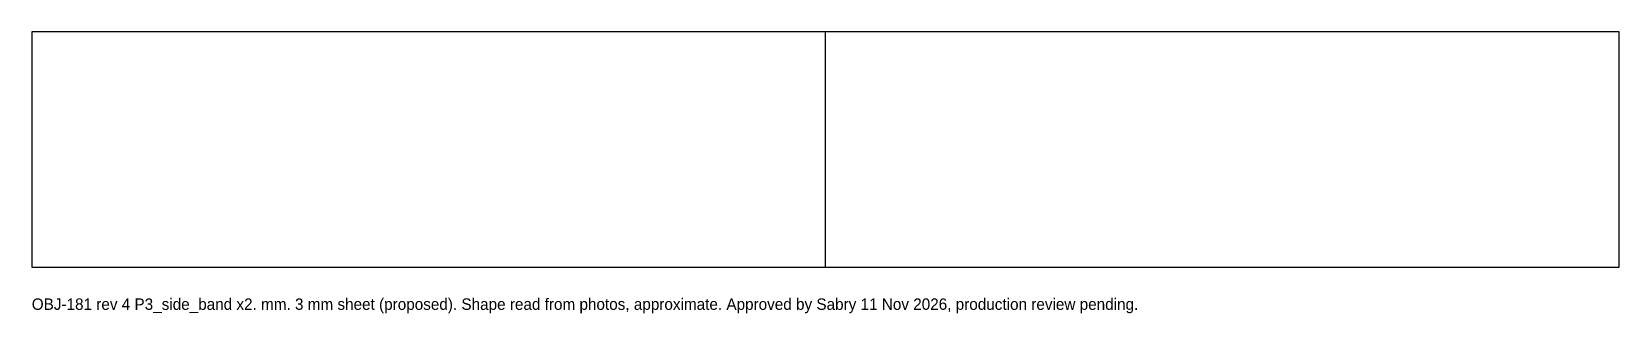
# Model space of a CAD drawing. Header units: millimetres. Extents: x 0 to 1112, y -32 to 165.
import ezdxf

# ---------------------------------------------------------------- set-up
doc = ezdxf.new("R2010")
doc.units = ezdxf.units.MM
for name, color, linetype in [('BEND', 5, 'Continuous'), ('CUT', 7, 'Continuous'), ('NOTE', 8, 'Continuous')]:
    doc.layers.add(name, color=color, linetype=linetype)

msp = doc.modelspace()

# ---------------------------------------------------------------- linework, layer by layer
at = {"layer": 'BEND'}
msp.add_line((555.8, 0), (555.8, 165), dxfattribs=at)
at = {"layer": 'CUT'}
msp.add_lwpolyline([(0, 0), (1111.6, 0), (1111.6, 165), (0, 165)], close=True, dxfattribs=at)

# ---------------------------------------------------------------- texts
at = {"layer": 'NOTE'}
msp.add_text('OBJ-181 rev 4 P3_side_band x2. mm. 3 mm sheet (proposed). Shape read from photos, approximate. Approved by Sabry 11 Nov 2026, production review pending.', height=8, dxfattribs=at).set_placement((0, -30))

doc.saveas('drawing.dxf')
